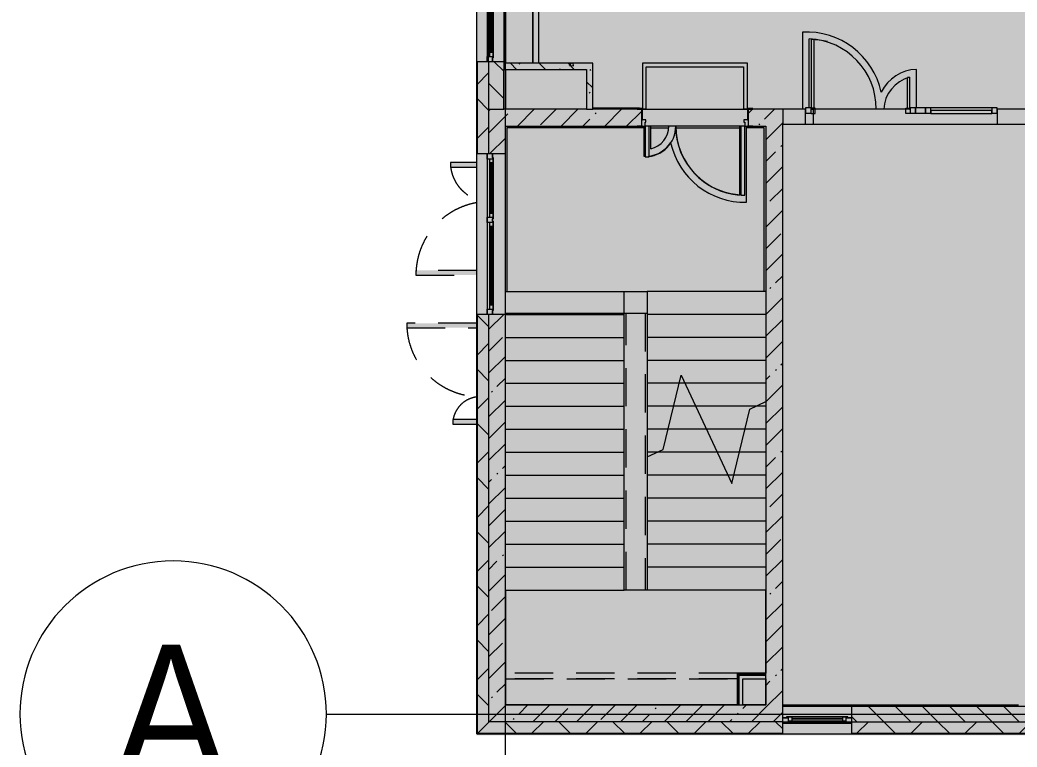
# Model space of a CAD drawing. Header units: millimetres. Extents: x -3456 to 185767, y -8553 to 29000.
# Drawn here: x 52529 to 65547, y -431 to 9067 of the extents above; entities that cross this region are included whole.
import ezdxf

# ---------------------------------------------------------------- set-up
doc = ezdxf.new("R2010")
doc.units = ezdxf.units.MM
doc.linetypes.add('200_ШТРИХ__ш1_п0_6_', pattern=[800, 500, -300])
doc.linetypes.add('Осевая', pattern=[3175, 635, -476.25, 1587.5, -476.25])
doc.layers.add('A-DETL-GENF-2', color=7, linetype='Continuous', lineweight=9, true_color=0xc0c0c0, transparency=0.4)
for name, color, linetype, lineweight, true_color in [('A-DETL-GENF-5', 7, 'Continuous', 5, 0xb7b7b7), ('A-DOOR-4', 7, 'Continuous', 5, 0xe2e2e2), ('A-DOOR-5', 7, 'Continuous', 5, 0xb7b7b7), ('A-DOOR-FRAM-4', 7, 'Continuous', 5, 0xe2e2e2), ('A-DOOR-FRAM-6', 7, 'Continuous', 5, 0xb7b7b7), ('A-FLOR-1', 7, 'Continuous', 5, 0xb7b7b7), ('A-GLAZ-3', 7, 'Continuous', 5, 0x737373), ('A-GLAZ-CURT-2', 7, 'Continuous', 5, 0x737373), ('A-GLAZ-CWMG-2', 7, 'Continuous', 5, 0x737373), ('A-WALL-4', 7, 'Continuous', 9, 0x737373), ('A-WALL-5', 7, 'Continuous', 5, 0x737373), ('I-WALL-2', 7, 'Continuous', 9, 0xe7e7e7), ('I-WALL-4', 7, 'Continuous', 5, 0x737373), ('I-WALL-5', 7, 'Continuous', 5, 0x787878), ('S-STRS-3', 7, 'Continuous', 5, 0x737373), ('S-STRS-MBND-2', 7, 'Continuous', 5, 0x737373)]:
    doc.layers.add(name, color=color, linetype=linetype, lineweight=lineweight, true_color=true_color)
for name, color, linetype, lineweight in [('A-DETL-MBND-1', 7, '200_ШТРИХ__ш1_п0_6_', 9), ('A-WALL-3', 7, 'Continuous', 5), ('I-WALL-3', 7, 'Continuous', 5), ('Оси', 7, 'Continuous', 9), ('Оси-1', 7, 'Continuous', 20), ('Оси-2', 7, 'Осевая', 9)]:
    doc.layers.add(name, color=color, linetype=linetype, lineweight=lineweight)
doc.styles.add('Arial_1', font='arial.ttf', dxfattribs={"width": 0.9, "height": 1750})
pattern_1 = [(45, (58756.86, 0), (-353.5534, 353.5534), []), (135, (58756.86, 0), (-353.5534, -353.5534), [])]
pattern_2 = [(135, (58756.86, 0), (-176.7767, -176.7767), [])]
pattern_3 = [(45, (58756.86, 0), (-285.123, 285.123), []), (45, (59042, 0), (-285.123, 285.123), [504.031, -100.806, 16.764, -84.042])]
pattern_4 = [(135, (58756.86, 0), (-377.17, -377.17), [533.4, -88.9, 17.78, -88.9]), (135, (58756.86, 376.94), (-377.17, -377.17), []), (50, (58756.86, 0), (637.645, -55.787), [66.675, -733.425]), (355, (58756.86, 0), (-123.35, 668.7), [53.34, -586.74]), (100.451, (58810, -4.65), (514.3, 612.91), [56.665, -623.315]), (46.184, (58756.86, 177.8), (948.78, -147.15), [100.01, -1100.14]), (96.636, (58835.9, 165.5), (830.91, 866), [85, -934.97]), (351.184, (58756.9, 177.8), (830.92, 865.99), [80.01, -880.11]), (21, (58845.76, 133.35), (530.65, -357.928), [66.675, -733.425]), (326, (58845.76, 133.35), (216.31, 644.66), [53.34, -586.74]), (71.451, (58890, 103.5), (746.96, 286.724), [56.665, -623.315]), (37.5, (58756.86, 0), (10.8105, 295.9426), [16.764, -562.864, 16.764, -578.866, -588.962]), (37.5, (58756.86, 0), (10.8105, 295.9426), [-1175.258, 16.764, -572.198]), (7.5, (58756.86, 0), (233.869, 350.632), [16.764, -322.834, 16.764, -549.529, -224.472]), (7.5, (58756.86, 0), (233.869, 350.632), [-905.89, 16.764, -207.708]), (327.5, (58558.61, 0), (474.568, -20.051), [16.764, -205.486, 16.764, -676.656, -920.115]), (327.5, (58558.61, 0), (474.568, -20.051), [-915.67, 16.764, -903.35]), (317.5, (58469.7, 0), (518.452, 88.993), [16.764, -272.16, 16.764, -443.738, -653.415]), (317.5, (58469.7, 0), (518.452, 88.993), [-749.427, 16.764, -636.65])]

# ---------------------------------------------------------------- blocks, each defined once
blk = doc.blocks.new('120_Окно_СКБ_1Ст - 120_Окно_СКБ_1Ст 900х2500_h_-V125-2_6_1_птичка')
at = {"layer": 'A-GLAZ-3'}
for p, q in [((-450, -127), (-450, -57)), ((-450, -57), (-380, -57)), ((450, -57), (-450, -57)), ((-380, -127), (-450, -127)), ((-450, -127), (-400, -127)), ((-380, -127), (-400, -127)), ((-400, -127), (-400, -137)), ((-380, -57), (-380, -127)), ((380, -87), (-380, -87)), ((-380, -87), (-380, -127)), ((-330, -137), (-330, -87)), ((-330, -107), (330, -107)), ((330, -117), (-330, -117)), ((330, -137), (330, -87)), ((380, -127), (380, -57)), ((380, -57), (450, -57)), ((380, -127), (380, -87)), ((450, -127), (380, -127)), ((400, -127), (380, -127)), ((400, -127), (450, -127)), ((400, -137), (400, -127)), ((450, -57), (450, -127)), ((-400, -137), (400, -137)), ((400, -137), (-400, -137))]:
    blk.add_line(p, q, dxfattribs=at)
blk = doc.blocks.new('110_Дверь_СКБ_2Ст - Д-1 Лестничная клетка EIS60-24280000-2_6_1_птичка')
at = {"layer": 'A-DOOR-4'}
for points in [[(-637.5, 1010), (-637.5, 110), (-587.5, 110), (-587.5, 1010)], [(612.5, 510), (612.5, 110), (662.5, 110), (662.5, 510)], [(712.5, 30), (697.5, 30), (697.5, -110), (712.5, -110), (712.5, -102)]]:
    blk.add_hatch(color=256, dxfattribs=at).paths.add_polyline_path(points)
h = blk.add_hatch(color=256, dxfattribs=at)
h.paths.add_polyline_path([(712.5, 110), (662.5, 110), (662.5, 60), (652.5, 60), (652.5, 30), (712.5, 30), (712.5, 38.6)])
h.paths.add_polyline_path([(-687.5, 110), (-687.5, 30), (-627.5, 30), (-627.5, 60), (-637.5, 60), (-637.5, 110)])
at = {"layer": 'A-DOOR-FRAM-4'}
for points in [[(-742.5, 118), (-742.5, 110), (-672.5, 110), (-672.5, 118)], [(-672.5, 30), (-687.5, 30), (-687.5, -110), (-672.5, -110)], [(697.5, 118), (697.5, 110), (767.5, 110), (767.5, 118)], [(-672.5, -110), (-742.5, -110), (-742.5, -118), (-672.5, -118)], [(767.5, -110), (697.5, -110), (697.5, -118), (767.5, -118)]]:
    blk.add_hatch(color=256, dxfattribs=at).paths.add_polyline_path(points)
at = {"layer": 'A-DOOR-5'}
for p, q in [((-637.5, 1010), (-637.5, 110)), ((-587.5, 1010), (-637.5, 1010)), ((-587.5, 110), (-587.5, 1010)), ((662.5, 510), (612.5, 510)), ((612.5, 510), (612.5, 110)), ((662.5, 110), (662.5, 510)), ((-637.5, 110), (-587.5, 110)), ((612.5, 110), (662.5, 110))]:
    blk.add_line(p, q, dxfattribs=at)
for centre, radius, start, end in [((-637.5, 110), 900, 0, 90), ((662.5, 110), 400, 90, 180)]:
    blk.add_arc(centre, radius, start, end, dxfattribs=at)
at = {"layer": 'A-DOOR-FRAM-6'}
for p, q in [((-672.5, 118), (-742.5, 118)), ((-742.5, 118), (-742.5, 110)), ((-742.5, 110), (-672.5, 110)), ((-637.5, 110), (-687.5, 110)), ((-687.5, 110), (-687.5, 30)), ((-687.5, 30), (-627.5, 30)), ((-672.5, 30), (-687.5, 30)), ((-687.5, 30), (-687.5, -110)), ((-672.5, 110), (-672.5, 118)), ((-672.5, -110), (-672.5, 30)), ((-637.5, 60), (-637.5, 110)), ((-627.5, 60), (-637.5, 60)), ((-627.5, 30), (-627.5, 60)), ((662.5, 60), (652.5, 60)), ((652.5, 60), (652.5, 30)), ((652.5, 30), (712.5, 30)), ((662.5, 110), (662.5, 60)), ((712.5, 110), (662.5, 110)), ((767.5, 118), (697.5, 118)), ((697.5, 118), (697.5, 110)), ((697.5, 110), (767.5, 110)), ((712.5, 30), (697.5, 30)), ((697.5, 30), (697.5, -110)), ((712.5, 30), (712.5, 110)), ((712.5, -110), (712.5, 30)), ((767.5, 110), (767.5, 118)), ((-672.5, -110), (-742.5, -110)), ((-742.5, -110), (-742.5, -118)), ((-742.5, -118), (-672.5, -118)), ((-687.5, -110), (-672.5, -110)), ((-672.5, -118), (-672.5, -110)), ((697.5, -110), (710.4, -110)), ((767.5, -110), (697.5, -110)), ((697.5, -110), (697.5, -118)), ((697.5, -118), (767.5, -118)), ((767.5, -118), (767.5, -110))]:
    blk.add_line(p, q, dxfattribs=at)
blk = doc.blocks.new('120_Окно_СКБ_2Ст - 120_Окно_СКБ_2Ст 2100х2500 _мал створка справа_-22445857-2_6_1_птичка')
at = {"layer": 'A-GLAZ-3'}
for p, q in [((-1050, -127), (-1050, -57)), ((-1050, -57), (-980, -57)), ((1050, -57), (-1050, -57)), ((-980, -127), (-1050, -127)), ((-1050, -127), (-1000, -127)), ((-980, -127), (-1000, -127)), ((-1000, -127), (-1000, -137)), ((-980, -57), (-980, -127)), ((150, -87), (-980, -87)), ((-980, -87), (-980, -127)), ((-930, -137), (-930, -87)), ((-930, -107), (100, -107)), ((100, -117), (-930, -117)), ((100, -137), (100, -87)), ((150, -127), (150, -57)), ((150, -57), (220, -57)), ((150, -127), (150, -87)), ((220, -127), (150, -127)), ((170, -127), (150, -127)), ((170, -127), (200, -127)), ((170, -137), (170, -127)), ((220, -127), (200, -127)), ((200, -127), (200, -137)), ((220, -57), (220, -127)), ((980, -87), (220, -87)), ((220, -87), (220, -127)), ((270, -137), (270, -87)), ((270, -107), (930, -107)), ((930, -117), (270, -117)), ((930, -137), (930, -87)), ((980, -127), (980, -57)), ((980, -57), (1050, -57)), ((980, -127), (980, -87)), ((1050, -127), (980, -127)), ((1000, -127), (980, -127)), ((1000, -127), (1050, -127)), ((1000, -137), (1000, -127)), ((1050, -57), (1050, -127)), ((-1000, -137), (170, -137)), ((170, -137), (-1000, -137)), ((200, -137), (1000, -137)), ((1000, -137), (200, -137))]:
    blk.add_line(p, q, dxfattribs=at)
blk = doc.blocks.new('120_Окно_СКБ_2Ст - 120_Окно_СКБ_2Ст 2100х2400 _мал створка справа_-22446225-2_6_1_птичка')
at = {"layer": 'A-GLAZ-3'}
for p, q in [((-1050, -127), (-1050, -57)), ((-1050, -57), (-980, -57)), ((1050, -57), (-1050, -57)), ((-980, -127), (-1050, -127)), ((-1050, -127), (-1000, -127)), ((-980, -127), (-1000, -127)), ((-1000, -127), (-1000, -137)), ((-980, -57), (-980, -127)), ((150, -87), (-980, -87)), ((-980, -87), (-980, -127)), ((-930, -137), (-930, -87)), ((-930, -107), (100, -107)), ((100, -117), (-930, -117)), ((100, -137), (100, -87)), ((150, -127), (150, -57)), ((150, -57), (220, -57)), ((150, -127), (150, -87)), ((220, -127), (150, -127)), ((170, -127), (150, -127)), ((170, -127), (200, -127)), ((170, -137), (170, -127)), ((220, -127), (200, -127)), ((200, -127), (200, -137)), ((220, -57), (220, -127)), ((980, -87), (220, -87)), ((220, -87), (220, -127)), ((270, -137), (270, -87)), ((270, -107), (930, -107)), ((930, -117), (270, -117)), ((930, -137), (930, -87)), ((980, -127), (980, -57)), ((980, -57), (1050, -57)), ((980, -127), (980, -87)), ((1050, -127), (980, -127)), ((1000, -127), (980, -127)), ((1000, -127), (1050, -127)), ((1000, -137), (1000, -127)), ((1050, -57), (1050, -127)), ((-1000, -137), (170, -137)), ((170, -137), (-1000, -137)), ((200, -137), (1000, -137)), ((1000, -137), (200, -137))]:
    blk.add_line(p, q, dxfattribs=at)
blk = doc.blocks.new('110_Дверь_СКБ_2Ст_Наружная - ДН-1_л__ Двухстворчатая 1350 х3200 _ЛК_ в свету с верхним остеклением 2-22796854-2_6_1_птичка')
at = {"layer": 'A-DETL-MBND-1'}
for points in [[(-716, 869), (-716, 79), (-655, 79), (-655, 869)], [(695, 419), (695, 79), (755, 79), (755, 419)]]:
    blk.add_hatch(color=256, dxfattribs=at).paths.add_polyline_path(points)
for p, q in [((-716, 869), (-716, 79)), ((-655, 869), (-716, 869)), ((-655, 79), (-655, 869)), ((755, 419), (695, 419)), ((695, 419), (695, 79)), ((755, 79), (755, 419))]:
    blk.add_line(p, q, dxfattribs=at)
for centre, radius, start, end in [((-716, -91), 960, 10.263, 90), ((755, -91), 510, 90, 160.4016)]:
    blk.add_arc(centre, radius, start, end, dxfattribs=at)
blk = doc.blocks.new('110_Дверь_СКБ_2Ст_Наружная - ДН-3_л__ Двухстворчатая 1200 х3200 из подвала EI30-23666533-2_6_1_птичка')
at = {"layer": 'A-DETL-MBND-1'}
for points in [[(620, 989), (620, 79), (680, 79), (680, 989)], [(-640, 79), (-580, 79), (-580, 389), (-640, 389)]]:
    blk.add_hatch(color=256, dxfattribs=at).paths.add_polyline_path(points)
for p, q in [((680, 989), (620, 989)), ((620, 989), (620, 79)), ((680, 79), (680, 989)), ((-640, 389), (-640, 79)), ((-580, 389), (-640, 389)), ((-580, 79), (-580, 389))]:
    blk.add_line(p, q, dxfattribs=at)
for centre, radius, start, end in [((680, 29), 960, 90, 176.9815), ((-640, 29), 360, 8.166, 90)]:
    blk.add_arc(centre, radius, start, end, dxfattribs=at)
blk = doc.blocks.new('Прямоугольный импост - 50 x 70 мм-31700031-2_6_1_птичка')
at = {"layer": 'A-GLAZ-CWMG-2'}
for p, q in [((-70, 35), (0, 35)), ((-70, -35), (-70, 35)), ((0, 35), (0, -35)), ((0, -35), (-70, -35))]:
    blk.add_line(p, q, dxfattribs=at)
blk = doc.blocks.new('Дверь_Витражная_остекление_ - ДВН_ДАО_Главный вход_1200 в свету-31742133-2_6_1_птичка')
at = {"layer": 'A-DOOR-4'}
for points in [[(-607, 30), (-607, 925), (-647, 922), (-647, 30)], [(640, 30), (640, 430), (633, 430), (607, 421), (607, 30)]]:
    blk.add_hatch(color=256, dxfattribs=at).paths.add_polyline_path(points)
at = {"layer": 'A-DETL-GENF-5'}
for p, q in [((-607, 925), (-647, 925)), ((-647, 925), (-647, 35)), ((-607, 30), (-607, 925)), ((607, 421), (607, 30)), ((640, 430), (633, 430)), ((-647, 30), (-607, 30)), ((-592, 30), (-647, 30)), ((-592, -40), (-592, 30)), ((592, -40), (592, 30)), ((592, 30), (640, 30)), ((607, 30), (640, 30)), ((-647, -40), (-592, -40)), ((647, -40), (592, -40))]:
    blk.add_line(p, q, dxfattribs=at)
at = {"layer": 'A-DOOR-5'}
blk.add_line((-647, 925), (-647, 35), dxfattribs=at)
for centre, radius, start, end in [((-647, 30), 895, 76.1866, 90), ((647, 30), 400, 91.06, 94.8979)]:
    blk.add_arc(centre, radius, start, end, dxfattribs=at)
blk = doc.blocks.new('Системная панель - Стемалит - 40мм-32257327-2_6_1_птичка')
at = {"layer": 'A-GLAZ-CURT-2'}
for p, q in [((65, 35), (-65, 35)), ((-65, 35), (-65, -35)), ((65, -35), (65, 35)), ((-65, -35), (65, -35))]:
    blk.add_line(p, q, dxfattribs=at)
blk = doc.blocks.new('Прямоугольный импост - 50 x 70 мм-31687886-2_6_1_птичка')
at = {"layer": 'A-GLAZ-CWMG-2'}
for p, q in [((-35, 35), (35, 35)), ((-35, -35), (-35, 35)), ((35, 35), (35, -35)), ((35, -35), (-35, -35))]:
    blk.add_line(p, q, dxfattribs=at)
blk = doc.blocks.new('Прямоугольный импост - 50 x 70 мм-31701779-2_6_1_птичка')
at = {"layer": 'A-GLAZ-CWMG-2'}
for p, q in [((0, 35), (-70, 35)), ((-70, 35), (-70, -35)), ((0, -35), (0, 35)), ((-70, -35), (0, -35))]:
    blk.add_line(p, q, dxfattribs=at)
blk = doc.blocks.new('Системная панель - Стекло - 40мм-32257331-2_6_1_птичка')
at = {"layer": 'A-GLAZ-CURT-2'}
for p, q in [((397.5, 0), (-397.5, 0)), ((-397.5, 0), (-397.5, -40)), ((397.5, -40), (397.5, 0)), ((-397.5, -40), (397.5, -40))]:
    blk.add_line(p, q, dxfattribs=at)
blk = doc.blocks.new('Прямоугольный импост - 50 x 70 мм-31702100-2_6_1_птичка')
at = {"layer": 'A-GLAZ-CWMG-2'}
for p, q in [((-35, 35), (35, 35)), ((-35, -35), (-35, 35)), ((35, 35), (35, -35)), ((35, -35), (-35, -35))]:
    blk.add_line(p, q, dxfattribs=at)
blk = doc.blocks.new('Прямоугольный импост - 50 x 70 мм-31720914-2_6_1_птичка')
at = {"layer": 'A-GLAZ-CWMG-2'}
blk.add_line((6460, 7920), (5665, 7920), dxfattribs=at)
blk = doc.blocks.new('Зашивка приборов отопления15 - Зашивка приборов отопления-33281080-2_6_1_птичка')
at = {"layer": 'A-DETL-MBND-1'}
for p, q in [((3135, 535), (110, 535)), ((3135, 460), (110, 460)), ((110, 460), (3135, 460))]:
    blk.add_line(p, q, dxfattribs=at)
blk = doc.blocks.new('Зашивка приборов отопления42 - Зашивка приборов отопления-33374801-2_6_1_птичка')
at = {"layer": 'A-WALL-5'}
for p, q in [((37472, 23439), (35372, 23439)), ((37472, 23079), (37472, 23439)), ((35372, 23079), (37472, 23079)), ((37472, 23079), (35372, 23079)), ((37472, 23004), (37472, 23079)), ((35372, 23004), (37472, 23004))]:
    blk.add_line(p, q, dxfattribs=at)
blk = doc.blocks.new('Ось сетки - D8-29747960-2_6_1_птичка')
at = {"layer": 'Оси-1'}
for start, end in [(360, 180), (180, 360)]:
    blk.add_arc((0, 0), 4, start, end, dxfattribs=at)

msp = doc.modelspace()

# ---------------------------------------------------------------- hatches: boundary and pattern name
at = {"layer": 'A-DETL-GENF-2'}
msp.add_hatch(color=256, dxfattribs=at).paths.add_polyline_path([(91930.6, -280), (97516.9, -280), (97516.9, 23777.7), (92616.9, 23777.7), (92616.9, 27350), (62608.9, 27350), (62608.9, 15358), (58488.9, 15358), (58488.9, -280), (91003.1, -280)])
at = {"layer": 'A-WALL-3'}
h = msp.add_hatch(dxfattribs=at)
h.set_pattern_fill('FP_120', color=256, style=0, pattern_type=2)
h.set_pattern_definition(pattern_1)
h.paths.add_polyline_path([(58536.3, -100), (58646.9, -100), (58646.9, 5220), (58496.9, 5220), (58496.9, -100)])
h.paths.add_polyline_path([(58646.9, 7320), (58646.9, 8520), (58496.9, 8520), (58496.9, 7320)])
h.paths.add_polyline_path([(58540.5, 10620), (58646.9, 10620), (58646.9, 11520), (58496.9, 11520), (58496.9, 10620)])
h.paths.add_polyline_path([(58540.5, 13120), (58646.9, 13120), (58646.9, 15350), (58496.9, 15350), (58496.9, 13120)])
h = msp.add_hatch(dxfattribs=at)
h.set_pattern_fill('FP_130', color=256, style=0, pattern_type=2)
h.set_pattern_definition(pattern_2)
h.paths.add_polyline_path([(58846.9, 7900), (58846.9, 8520), (58646.9, 8520), (58646.9, 7900)])
h.paths.add_polyline_path([(58646.9, 10620), (58846.9, 10620), (58846.9, 10900), (58646.9, 10900), (58646.9, 10643.8)])
h.paths.add_polyline_path([(58646.9, 11400), (58846.9, 11400), (58846.9, 11520), (58646.9, 11520)])
h.paths.add_polyline_path([(58846.9, 13120), (58846.9, 14700), (58646.9, 14700), (58646.9, 13120)])
h = msp.add_hatch(dxfattribs=at)
h.set_pattern_fill('FP_130', color=256, style=0, pattern_type=2)
h.set_pattern_definition(pattern_2)
h.paths.add_polyline_path([(70916.9, -100), (70916.9, 100), (70416.9, 100), (70416.9, -100), (70598, -100)])
h.paths.add_polyline_path([(64105.5, -100), (67316.9, -100), (67316.9, 100), (63386.9, 100), (63386.9, -100), (63641.7, -100)])
h = msp.add_hatch(dxfattribs=at)
h.set_pattern_fill('FP_120', color=256, style=0, pattern_type=2)
h.set_pattern_definition(pattern_1)
h.paths.add_polyline_path([(94646.9, -250), (94646.9, -100), (93526.9, -100), (93526.9, -250), (94249.4, -250)])
h.paths.add_polyline_path([(97516.9, -250), (97516.9, -100), (96746.9, -100), (96746.9, -250), (97510.7, -250)])
h.paths.add_polyline_path([(89611.9, -250), (89666.9, -250), (89666.9, -100), (87966.6, -100), (87966.6, -250), (89148.1, -250)])
h.paths.add_polyline_path([(91766.9, -250), (92626.9, -250), (92626.9, -100), (91766.9, -100)])
h.paths.add_polyline_path([(84974.3, -250), (85166.6, -250), (85166.6, -100), (83566.9, -100), (83566.9, -250), (84510.6, -250)])
h.paths.add_polyline_path([(77566.9, -250), (77566.9, -100), (76916.9, -100), (76916.9, -250), (77090.6, -250)])
h.paths.add_polyline_path([(80366.9, -250), (81466.9, -250), (81466.9, -100), (80366.9, -100)])
h.paths.add_polyline_path([(75699.3, -250), (76016.9, -250), (76016.9, -100), (74866.9, -100), (74866.9, -250), (75235.5, -250)])
h.paths.add_polyline_path([(71525.5, -250), (71766.9, -250), (71766.9, -100), (70416.9, -100), (70416.9, -250), (70598, -250)])
h.paths.add_polyline_path([(67316.9, -250), (67316.9, -100), (63386.9, -100), (63386.9, -250), (66888, -250)])
h.paths.add_polyline_path([(62486.9, -250), (62486.9, -100), (58496.9, -100), (58496.9, -250), (62250.5, -250)])
at = {"layer": 'I-WALL-2'}
for points in [[(62266.9, 460), (62266.9, 510), (61916.9, 510), (61916.9, 460), (62250.5, 460)], [(61966.9, 120), (61966.9, 460), (61916.9, 460), (61916.9, 120)]]:
    msp.add_hatch(color=256, dxfattribs=at).paths.add_polyline_path(points)
at = {"layer": 'I-WALL-3'}
h = msp.add_hatch(dxfattribs=at)
h.set_pattern_fill('FP_128', color=256, style=0, pattern_type=2)
h.set_pattern_definition(pattern_3)
h.paths.add_polyline_path([(58866.9, -100), (58866.9, 5220), (58646.9, 5220), (58646.9, -100)])
h.paths.add_polyline_path([(58646.9, 7320), (58866.9, 7320), (58866.9, 7900), (58646.9, 7900), (58646.9, 7751.4)])
h = msp.add_hatch(dxfattribs=at)
h.set_pattern_fill('FP_128', color=256, style=0, pattern_type=2)
h.set_pattern_definition(pattern_3)
h.paths.add_polyline_path([(58866.9, 7680), (60641.9, 7680), (60641.9, 7900), (58866.9, 7900), (58866.9, 7751.4)])
h.paths.add_polyline_path([(62041.9, 7680), (62266.9, 7680), (62266.9, 7900), (62041.9, 7900), (62041.9, 7730)])
h = msp.add_hatch(dxfattribs=at)
h.set_pattern_fill('FP_128', color=256, style=0, pattern_type=2)
h.set_pattern_definition(pattern_3)
h.paths.add_polyline_path([(62266.9, -100), (62486.9, -100), (62486.9, 7900), (62266.9, 7900), (62266.9, 120)])
h = msp.add_hatch(dxfattribs=at)
h.set_pattern_fill('FP_131', color=256, style=0, pattern_type=2)
h.set_pattern_definition([(135, (58756.86, 0), (-353.553, -353.553), [])])
h.paths.add_polyline_path([(72316.8, 7700), (72316.8, 7900), (71516.9, 7900), (71516.9, 7700), (71525.5, 7700)])
h.paths.add_polyline_path([(74308, 7700), (75416.9, 7700), (75416.9, 7900), (73756.8, 7900), (73756.8, 7700)])
h.paths.add_polyline_path([(65960.5, 7700), (66416.9, 7700), (66416.9, 7900), (65286.9, 7900), (65286.9, 7700)])
h.paths.add_polyline_path([(62486.9, 7700), (62786.9, 7700), (62786.9, 7900), (62486.9, 7900), (62486.9, 7751.4)])
h.paths.add_polyline_path([(67616.9, 7700), (70916.9, 7700), (70916.9, 7900), (70216.9, 7900), (70216.9, 7830), (69416.9, 7830), (69416.9, 7900), (67016.9, 7900), (67016.9, 7700), (67416.9, 7700)])
h = msp.add_hatch(dxfattribs=at)
h.set_pattern_fill('FP_128', color=256, style=0, pattern_type=2)
h.set_pattern_definition(pattern_3)
h.paths.add_polyline_path([(62266.9, -100), (62266.9, 120), (58866.9, 120), (58866.9, -100), (62250.5, -100)])
at = {"layer": 'I-WALL-5'}
h = msp.add_hatch(dxfattribs=at)
h.set_pattern_fill('FP_139', color=256, style=0, pattern_type=2)
h.set_pattern_definition(pattern_4)
h.paths.add_polyline_path([(59926.9, 8420), (60006.9, 8420), (60006.9, 8500), (58846.9, 8500), (58846.9, 8420), (59468, 8420)])
h = msp.add_hatch(dxfattribs=at)
h.set_pattern_fill('FP_139', color=256, style=0, pattern_type=2)
h.set_pattern_definition(pattern_4)
h.paths.add_polyline_path([(60006.9, 7900), (60006.9, 8420), (59926.9, 8420), (59926.9, 7900)])

# ---------------------------------------------------------------- linework, layer by layer
at = {"layer": 'A-DETL-MBND-1'}
for p, q in [((60441.9, 1620), (60441.9, 5237.9)), ((60691.9, 5237.9), (60691.9, 1620))]:
    msp.add_line(p, q, dxfattribs=at)
at = {"layer": 'A-FLOR-1'}
for p, q in [((62744.9, 8907.6), (62744.9, 7900)), ((62834.9, 7920), (62834.9, 8818.2)), ((60656.5, 8503.9), (60656.5, 7908)), ((62026.4, 8503.9), (60656.5, 8503.9)), ((62026.4, 7903.9), (62026.4, 8503.9)), ((60706.5, 7903.9), (60706.5, 8453.9)), ((60706.5, 8453.9), (61976.4, 8453.9)), ((61976.4, 8453.9), (61976.4, 7903.9)), ((64233.9, 7920), (64233.9, 8421.4)), ((64143.9, 8317.2), (64143.9, 7903)), ((60006.9, 7920), (60616.9, 7920)), ((60616.9, 7920), (60616.9, 7908)), ((60656.9, 7903.9), (60706.5, 7903.9)), ((61976.4, 7903.9), (62026.4, 7903.9)), ((64151.9, 7900), (62886.9, 7900)), ((62886.9, 7900), (62886.9, 7700)), ((64143.9, 7903), (64151.9, 7903)), ((60673.7, 7659), (58886.9, 7659)), ((58886.9, 7659), (58886.9, 5520)), ((60616.9, 7672), (60616.9, 7659)), ((60673.7, 7680), (60673.7, 7285.7)), ((60763.7, 7680.2), (60691.9, 7680.2)), ((60763.7, 7383), (60763.7, 7680.2)), ((60763.7, 7659), (60997.8, 7659)), ((61089.8, 7680.2), (60999.8, 7680.2)), ((61091.1, 7659), (61924.8, 7659)), ((61991.9, 7680.2), (61924.8, 7680.2)), ((61924.8, 7680.2), (61924.8, 6777.9)), ((62014.8, 6685.4), (62014.8, 7680)), ((62245.9, 7659), (62014.8, 7659)), ((62066.9, 7659), (62066.9, 7672)), ((62245.9, 5520), (62245.9, 7659)), ((58886.9, 5520), (60716.9, 5520)), ((58866.9, 5237.9), (60716.9, 5237.9))]:
    msp.add_line(p, q, dxfattribs=at)
for centre, radius, start, end in [((62797.5, 7909), 1000, 12.44956, 93.01125), ((62797.5, 7909), 910, 359.43333, 87.64026), ((64258.9, 7878), 544, 92.63401, 153.04618), ((64258.9, 7878), 454, 104.67311, 177.22246), ((60694.8, 7680.2), 305, 283.0427, 0), ((61994.8, 7680.2), 905, 180, 265.56313), ((60694.8, 7680.2), 395, 276.84991, 326.45952), ((61994.8, 7680.2), 995, 192.67054, 271.1511), ((60694.8, 7680.2), 395, 266.92799, 269.56999)]:
    msp.add_arc(centre, radius, start, end, dxfattribs=at)
at = {"layer": 'A-WALL-4'}
for p, q in [((58493.9, 8520), (58493.9, 7320)), ((58496.9, 8520), (58496.9, 7320)), ((58646.9, 8520), (58646.9, 7320)), ((58846.9, 8500), (58846.9, 8420)), ((58646.9, 7900), (58846.9, 7900)), ((59926.9, 7900), (60006.9, 7900)), ((62486.9, 7900), (62486.9, 7700)), ((58493.9, 5220), (58493.9, -253)), ((58496.9, 5220), (58496.9, -249.6)), ((58646.9, 5220), (58646.9, -100)), ((61904.4, 522.5), (62266.9, 522.5)), ((61904.4, 120), (61904.4, 522.5)), ((62266.9, 460), (62266.9, 535)), ((61916.9, 510), (62266.9, 510)), ((61916.9, 120), (61916.9, 510)), ((61891.9, 120), (61966.9, 120)), ((63386.9, -100), (67316.9, -100)), ((58496, -253), (62486.9, -253)), ((58496.9, -250), (62486.9, -250)), ((63386.9, -250), (67316.9, -250)), ((63386.9, -253), (67316.9, -253))]:
    msp.add_line(p, q, dxfattribs=at)
at = {"layer": 'A-WALL-5'}
for p, q in [((58488.9, 11520), (58488.9, -258)), ((58846.9, 10900), (58846.9, 8500)), ((58846.9, 8520), (58488.9, 8520)), ((58846.9, 7900), (58846.9, 8420)), ((58488.9, 7320), (58646.9, 7320)), ((58646.9, 5220), (58488.9, 5220)), ((70916.9, 100), (62486.9, 100)), ((63386.9, 100), (63386.9, -258)), ((62486.9, -100), (58646.9, -100)), ((62486.9, -258), (62486.9, -100)), ((58494.7, -258), (76916.9, -258))]:
    msp.add_line(p, q, dxfattribs=at)
at = {"layer": 'I-WALL-4'}
for p, q in [((58646.9, 8520), (58646.9, 10620)), ((58866.9, 10620), (58866.9, 8500)), ((60006.9, 8500), (58846.9, 8500)), ((60006.9, 7900), (60006.9, 8500)), ((58846.9, 8420), (59926.9, 8420)), ((58866.9, 8420), (58866.9, 7900)), ((59926.9, 8420), (59926.9, 7900)), ((59926.9, 7900), (58846.9, 7900)), ((60586.9, 7900), (60006.9, 7900)), ((60656.9, 7900), (62026.9, 7900)), ((62786.9, 7900), (62096.9, 7900)), ((62786.9, 7700), (62786.9, 7900)), ((62856.9, 7900), (62886.9, 7900)), ((66416.9, 7900), (65286.9, 7900)), ((65286.9, 7900), (65286.9, 7700)), ((66416.9, 7700), (62486.9, 7700)), ((62486.9, -100), (62486.9, 7700)), ((58866.9, 120), (58866.9, 7680)), ((58866.9, 7680), (60586, 7680)), ((60999.8, 7680), (60763.7, 7680)), ((61924.8, 7680), (61089.6, 7680)), ((62096.9, 7680), (62266.9, 7680)), ((62266.9, 7680), (62266.9, 535)), ((58646.9, 7320), (58866.9, 7320)), ((58866.9, 5220), (58646.9, 5220)), ((62266.9, 535), (61891.9, 535)), ((61891.9, 535), (61891.9, 120)), ((61966.9, 460), (62266.9, 460)), ((61966.9, 120), (61966.9, 460)), ((62266.9, 460), (62266.9, 120)), ((61891.9, 120), (58866.9, 120)), ((62266.9, 120), (61966.9, 120)), ((62486.9, 120), (65566.9, 120)), ((62486.9, -100), (63386.9, -100))]:
    msp.add_line(p, q, dxfattribs=at)
at = {"layer": 'S-STRS-3'}
for p, q in [((58866.9, 5520), (60416.9, 5520)), ((62266.9, 5520), (60716.9, 5520)), ((60716.9, 5520), (60716.9, 5220)), ((62266.9, 5520), (60716.9, 5520)), ((58866.9, 5220), (60416.9, 5220)), ((58866.9, 5220), (60416.9, 5220)), ((60416.9, 5220), (60416.9, 5237.9)), ((60416.9, 4920), (60416.9, 5220)), ((60716.9, 5220), (60716.9, 4920)), ((62266.9, 5220), (60716.9, 5220)), ((62266.9, 5220), (60716.9, 5220)), ((58866.9, 4920), (60416.9, 4920)), ((58866.9, 4920), (60416.9, 4920)), ((60416.9, 4620), (60416.9, 4920)), ((60716.9, 4920), (60716.9, 4620)), ((62266.9, 4920), (60716.9, 4920)), ((62266.9, 4920), (60716.9, 4920)), ((58866.9, 4620), (60416.9, 4620)), ((58866.9, 4620), (60416.9, 4620)), ((60416.9, 4320), (60416.9, 4620)), ((60716.9, 4620), (60716.9, 4320)), ((62266.9, 4620), (60716.9, 4620)), ((62266.9, 4620), (60716.9, 4620)), ((58866.9, 4320), (60416.9, 4320)), ((58866.9, 4320), (60416.9, 4320)), ((60416.9, 4020), (60416.9, 4320)), ((60716.9, 4320), (60716.9, 4020)), ((61135.4, 4320), (60716.9, 4320)), ((61135.4, 4320), (60716.9, 4320)), ((61212.1, 4320), (61135.4, 4320)), ((61212.1, 4320), (61135.4, 4320)), ((62266.9, 4320), (61212.1, 4320)), ((62266.9, 4320), (61212.1, 4320)), ((58866.9, 4020), (60416.9, 4020)), ((58866.9, 4020), (60416.9, 4020)), ((60416.9, 3720), (60416.9, 4020)), ((60716.9, 4020), (60716.9, 3720)), ((61062.5, 4020), (60716.9, 4020)), ((61062.5, 4020), (60716.9, 4020)), ((61352, 4020), (61062.5, 4020)), ((61352, 4020), (61062.5, 4020)), ((62135.2, 4020), (61352, 4020)), ((62135.2, 4020), (61352, 4020)), ((62266.9, 4020), (62135.2, 4020)), ((62266.9, 4020), (62135.2, 4020)), ((58866.9, 3720), (60416.9, 3720)), ((58866.9, 3720), (60416.9, 3720)), ((60416.9, 3420), (60416.9, 3720)), ((60716.9, 3720), (60716.9, 3420)), ((60989.6, 3720), (60716.9, 3720)), ((60989.6, 3720), (60716.9, 3720)), ((61491.9, 3720), (60989.6, 3720)), ((61491.9, 3720), (60989.6, 3720)), ((61994.1, 3720), (61491.9, 3720)), ((61994.1, 3720), (61491.9, 3720)), ((62266.9, 3720), (61994.1, 3720)), ((62266.9, 3720), (61994.1, 3720)), ((58866.9, 3420), (59463.7, 3420)), ((58866.9, 3420), (59463.7, 3420)), ((59468, 3420), (60416.9, 3420)), ((59468, 3420), (60416.9, 3420)), ((60416.9, 3120), (60416.9, 3420)), ((60716.9, 3420), (60716.9, 3358.6)), ((60848.5, 3420), (60716.9, 3420)), ((60848.5, 3420), (60716.9, 3420)), ((61631.8, 3420), (60848.5, 3420)), ((61631.8, 3420), (60848.5, 3420)), ((61921.2, 3420), (61631.8, 3420)), ((61921.2, 3420), (61631.8, 3420)), ((62266.9, 3420), (61921.2, 3420)), ((62266.9, 3420), (61921.2, 3420)), ((60716.9, 3358.6), (60716.9, 3120)), ((58866.9, 3120), (60416.9, 3120)), ((58866.9, 3120), (60416.9, 3120)), ((60416.9, 2820), (60416.9, 3120)), ((60716.9, 3120), (60716.9, 2820)), ((61771.6, 3120), (60716.9, 3120)), ((61771.6, 3120), (60716.9, 3120)), ((61848.3, 3120), (61771.6, 3120)), ((61848.3, 3120), (61771.6, 3120)), ((62266.9, 3120), (61848.3, 3120)), ((62266.9, 3120), (61848.3, 3120)), ((58866.9, 2820), (60416.9, 2820)), ((58866.9, 2820), (60416.9, 2820)), ((60416.9, 2520), (60416.9, 2820)), ((60716.9, 2820), (60716.9, 2520)), ((62266.9, 2820), (60716.9, 2820)), ((62266.9, 2820), (60716.9, 2820)), ((58866.9, 2520), (60416.9, 2520)), ((58866.9, 2520), (60416.9, 2520)), ((60416.9, 2220), (60416.9, 2520)), ((60716.9, 2520), (60716.9, 2220)), ((62266.9, 2520), (60716.9, 2520)), ((62266.9, 2520), (60716.9, 2520)), ((58866.9, 2220), (60416.9, 2220)), ((58866.9, 2220), (60416.9, 2220)), ((60416.9, 1920), (60416.9, 2220)), ((60716.9, 2220), (60716.9, 1920)), ((62266.9, 2220), (60716.9, 2220)), ((62266.9, 2220), (60716.9, 2220)), ((58866.9, 1920), (60416.9, 1920)), ((58866.9, 1920), (60416.9, 1920)), ((60416.9, 1620), (60416.9, 1920)), ((60716.9, 1920), (60716.9, 1620)), ((62266.9, 1920), (60716.9, 1920)), ((62266.9, 1920), (60716.9, 1920)), ((58866.9, 1620), (60416.9, 1620)), ((58866.9, 1620), (60416.9, 1620)), ((60716.9, 1620), (60416.9, 1620)), ((62266.9, 1620), (60716.9, 1620)), ((62266.9, 1620), (60716.9, 1620))]:
    msp.add_line(p, q, dxfattribs=at)
at = {"layer": 'S-STRS-MBND-2'}
for p, q in [((58866.9, 5520), (60416.9, 5520)), ((58866.9, 1620), (58866.9, 5520)), ((60416.9, 1620), (60416.9, 5520)), ((58866.9, 5220), (60416.9, 5220)), ((58866.9, 5220), (60416.9, 5220)), ((58866.9, 4920), (60416.9, 4920)), ((58866.9, 4920), (60416.9, 4920)), ((58866.9, 4620), (60416.9, 4620)), ((58866.9, 4620), (60416.9, 4620)), ((60925.4, 3455.9), (61161.7, 4428.1)), ((61161.7, 4428.1), (61822, 3011.9)), ((58866.9, 4320), (60416.9, 4320)), ((58866.9, 4320), (60416.9, 4320)), ((61212.1, 4320), (61135.4, 4320)), ((61212.1, 4320), (61135.4, 4320)), ((62058.3, 3984.1), (62266.9, 4081.4)), ((58866.9, 4020), (60416.9, 4020)), ((58866.9, 4020), (60416.9, 4020)), ((61352, 4020), (61062.5, 4020)), ((61352, 4020), (61062.5, 4020)), ((61822, 3011.9), (62058.3, 3984.1)), ((62266.9, 4020), (62135.2, 4020)), ((62266.9, 4020), (62135.2, 4020)), ((58866.9, 3720), (60416.9, 3720)), ((58866.9, 3720), (60416.9, 3720)), ((61491.9, 3720), (60989.6, 3720)), ((61491.9, 3720), (60989.6, 3720)), ((62266.9, 3720), (61994.1, 3720)), ((62266.9, 3720), (61994.1, 3720)), ((58866.9, 3420), (59463.7, 3420)), ((58866.9, 3420), (59463.7, 3420)), ((59468, 3420), (60416.9, 3420)), ((59468, 3420), (60416.9, 3420)), ((60716.9, 3358.6), (60925.4, 3455.9)), ((61631.8, 3420), (60848.5, 3420)), ((61631.8, 3420), (60848.5, 3420)), ((62266.9, 3420), (61921.2, 3420)), ((62266.9, 3420), (61921.2, 3420)), ((62266.9, 3420), (62266.9, 1620)), ((60716.9, 3358.6), (60716.9, 1620)), ((58866.9, 3120), (60416.9, 3120)), ((58866.9, 3120), (60416.9, 3120)), ((61771.6, 3120), (60716.9, 3120)), ((61771.6, 3120), (60716.9, 3120)), ((62266.9, 3120), (61848.3, 3120)), ((62266.9, 3120), (61848.3, 3120)), ((58866.9, 2820), (60416.9, 2820)), ((58866.9, 2820), (60416.9, 2820)), ((62266.9, 2820), (60716.9, 2820)), ((62266.9, 2820), (60716.9, 2820)), ((58866.9, 2520), (60416.9, 2520)), ((58866.9, 2520), (60416.9, 2520)), ((62266.9, 2520), (60716.9, 2520)), ((62266.9, 2520), (60716.9, 2520)), ((58866.9, 2220), (60416.9, 2220)), ((58866.9, 2220), (60416.9, 2220)), ((62266.9, 2220), (60716.9, 2220)), ((62266.9, 2220), (60716.9, 2220)), ((58866.9, 1920), (60416.9, 1920)), ((58866.9, 1920), (60416.9, 1920)), ((62266.9, 1920), (60716.9, 1920)), ((62266.9, 1920), (60716.9, 1920)), ((58866.9, 1620), (58866.9, 120)), ((58866.9, 1620), (60416.9, 1620)), ((58866.9, 1620), (60416.9, 1620)), ((60716.9, 1620), (60416.9, 1620)), ((62266.9, 1620), (60716.9, 1620)), ((62266.9, 1620), (60716.9, 1620)), ((62266.9, 120), (62266.9, 1620)), ((58866.9, 120), (62266.9, 120))]:
    msp.add_line(p, q, dxfattribs=at)
at = {"layer": 'Оси'}
for p, q in [((58866.9, 5439), (58866.9, 15380)), ((58866.9, -4552.8), (58866.9, 5388.2)), ((56529.3, 0), (69029.3, 0))]:
    msp.add_line(p, q, dxfattribs=at)
at = {"layer": 'Оси-2'}
msp.add_line((58866.9, 5388.2), (58866.9, 5439), dxfattribs=at)

# ---------------------------------------------------------------- block references
at = {"layer": 'A-DETL-MBND-1', "rotation": 89.99999999999991}
for name, p in [('110_Дверь_СКБ_2Ст_Наружная - ДН-1_л__ Двухстворчатая 1350 х3200 _ЛК_ в свету с верхним остеклением 2-22796854-2_6_1_птичка', (58567.9, 6450.5)), ('110_Дверь_СКБ_2Ст_Наружная - ДН-3_л__ Двухстворчатая 1200 х3200 из подвала EI30-23666533-2_6_1_птичка', (58567.9, 4425.5))]:
    msp.add_blockref(name, p, dxfattribs=at)
at = {"layer": 'A-DETL-MBND-1'}
msp.add_blockref('Зашивка приборов отопления15 - Зашивка приборов отопления-33281080-2_6_1_птичка', (58756.9, 0), dxfattribs=at)
at = {"layer": 'A-DOOR-5'}
msp.add_blockref('Дверь_Витражная_остекление_ - ДВН_ДАО_Главный вход_1200 в свету-31742133-2_6_1_птичка', (63504.4, 7885), dxfattribs=at)
at = {"layer": 'A-DOOR-5', "rotation": 180}
msp.add_blockref('110_Дверь_СКБ_2Ст - Д-1 Лестничная клетка EIS60-24280000-2_6_1_птичка', (61354.4, 7790), dxfattribs=at)
at = {"layer": 'A-GLAZ-3'}
for name, p, rotation in [('120_Окно_СКБ_2Ст - 120_Окно_СКБ_2Ст 2100х2500 _мал створка справа_-22445857-2_6_1_птичка', (58571.9, 9570), 89.99999999999993), ('120_Окно_СКБ_2Ст - 120_Окно_СКБ_2Ст 2100х2400 _мал створка справа_-22446225-2_6_1_птичка', (58571.9, 6270), 89.99999999999993), ('120_Окно_СКБ_1Ст - 120_Окно_СКБ_1Ст 900х2500_h_-V125-2_6_1_птичка', (62936.9, -175), 180)]:
    msp.add_blockref(name, p, dxfattribs=dict(at, rotation=rotation))
at = {"layer": 'A-GLAZ-CURT-2'}
for name, p in [('Системная панель - Стемалит - 40мм-32257327-2_6_1_птичка', (64286.9, 7885)), ('Системная панель - Стекло - 40мм-32257331-2_6_1_птичка', (64819.4, 7885))]:
    msp.add_blockref(name, p, dxfattribs=at)
at = {"layer": 'A-GLAZ-CWMG-2', "rotation": 180}
msp.add_blockref('Прямоугольный импост - 50 x 70 мм-31701779-2_6_1_птичка', (62786.9, 7885), dxfattribs=at)
at = {"layer": 'A-GLAZ-CWMG-2', "extrusion": (0, 0, -1), "rotation": 180}
for name, p in [('Прямоугольный импост - 50 x 70 мм-31687886-2_6_1_птичка', (-64186.9, 7885)), ('Прямоугольный импост - 50 x 70 мм-31702100-2_6_1_птичка', (-64386.9, 7885)), ('Прямоугольный импост - 50 x 70 мм-31700031-2_6_1_птичка', (-65286.9, 7885))]:
    msp.add_blockref(name, p, dxfattribs=at)
at = {"layer": 'A-GLAZ-CWMG-2'}
msp.add_blockref('Прямоугольный импост - 50 x 70 мм-31720914-2_6_1_птичка', (58756.9, 0), dxfattribs=at)
at = {"layer": 'A-WALL-5', "rotation": 90.0000000000001}
msp.add_blockref('Зашивка приборов отопления42 - Зашивка приборов отопления-33374801-2_6_1_птичка', (82305.9, -26871.9), dxfattribs=at)
at = {"layer": 'Оси-1', "xscale": 499.9999999999995, "yscale": 499.9999999999995, "zscale": 499.9999999999995, "rotation": 269.9999999999994}
msp.add_blockref('Ось сетки - D8-29747960-2_6_1_птичка', (54529.3, 0), dxfattribs=at)

# ---------------------------------------------------------------- texts
at = {"layer": 'Оси', "insert": (53765.4, 905.2), "char_height": 1750, "width": 1803.797, "attachment_point": 1, "style": 'Arial_1'}
msp.add_mtext('\\fArial|b0|i0|c204|p34|;\\W.9;А', dxfattribs=at)

doc.saveas('drawing.dxf')
